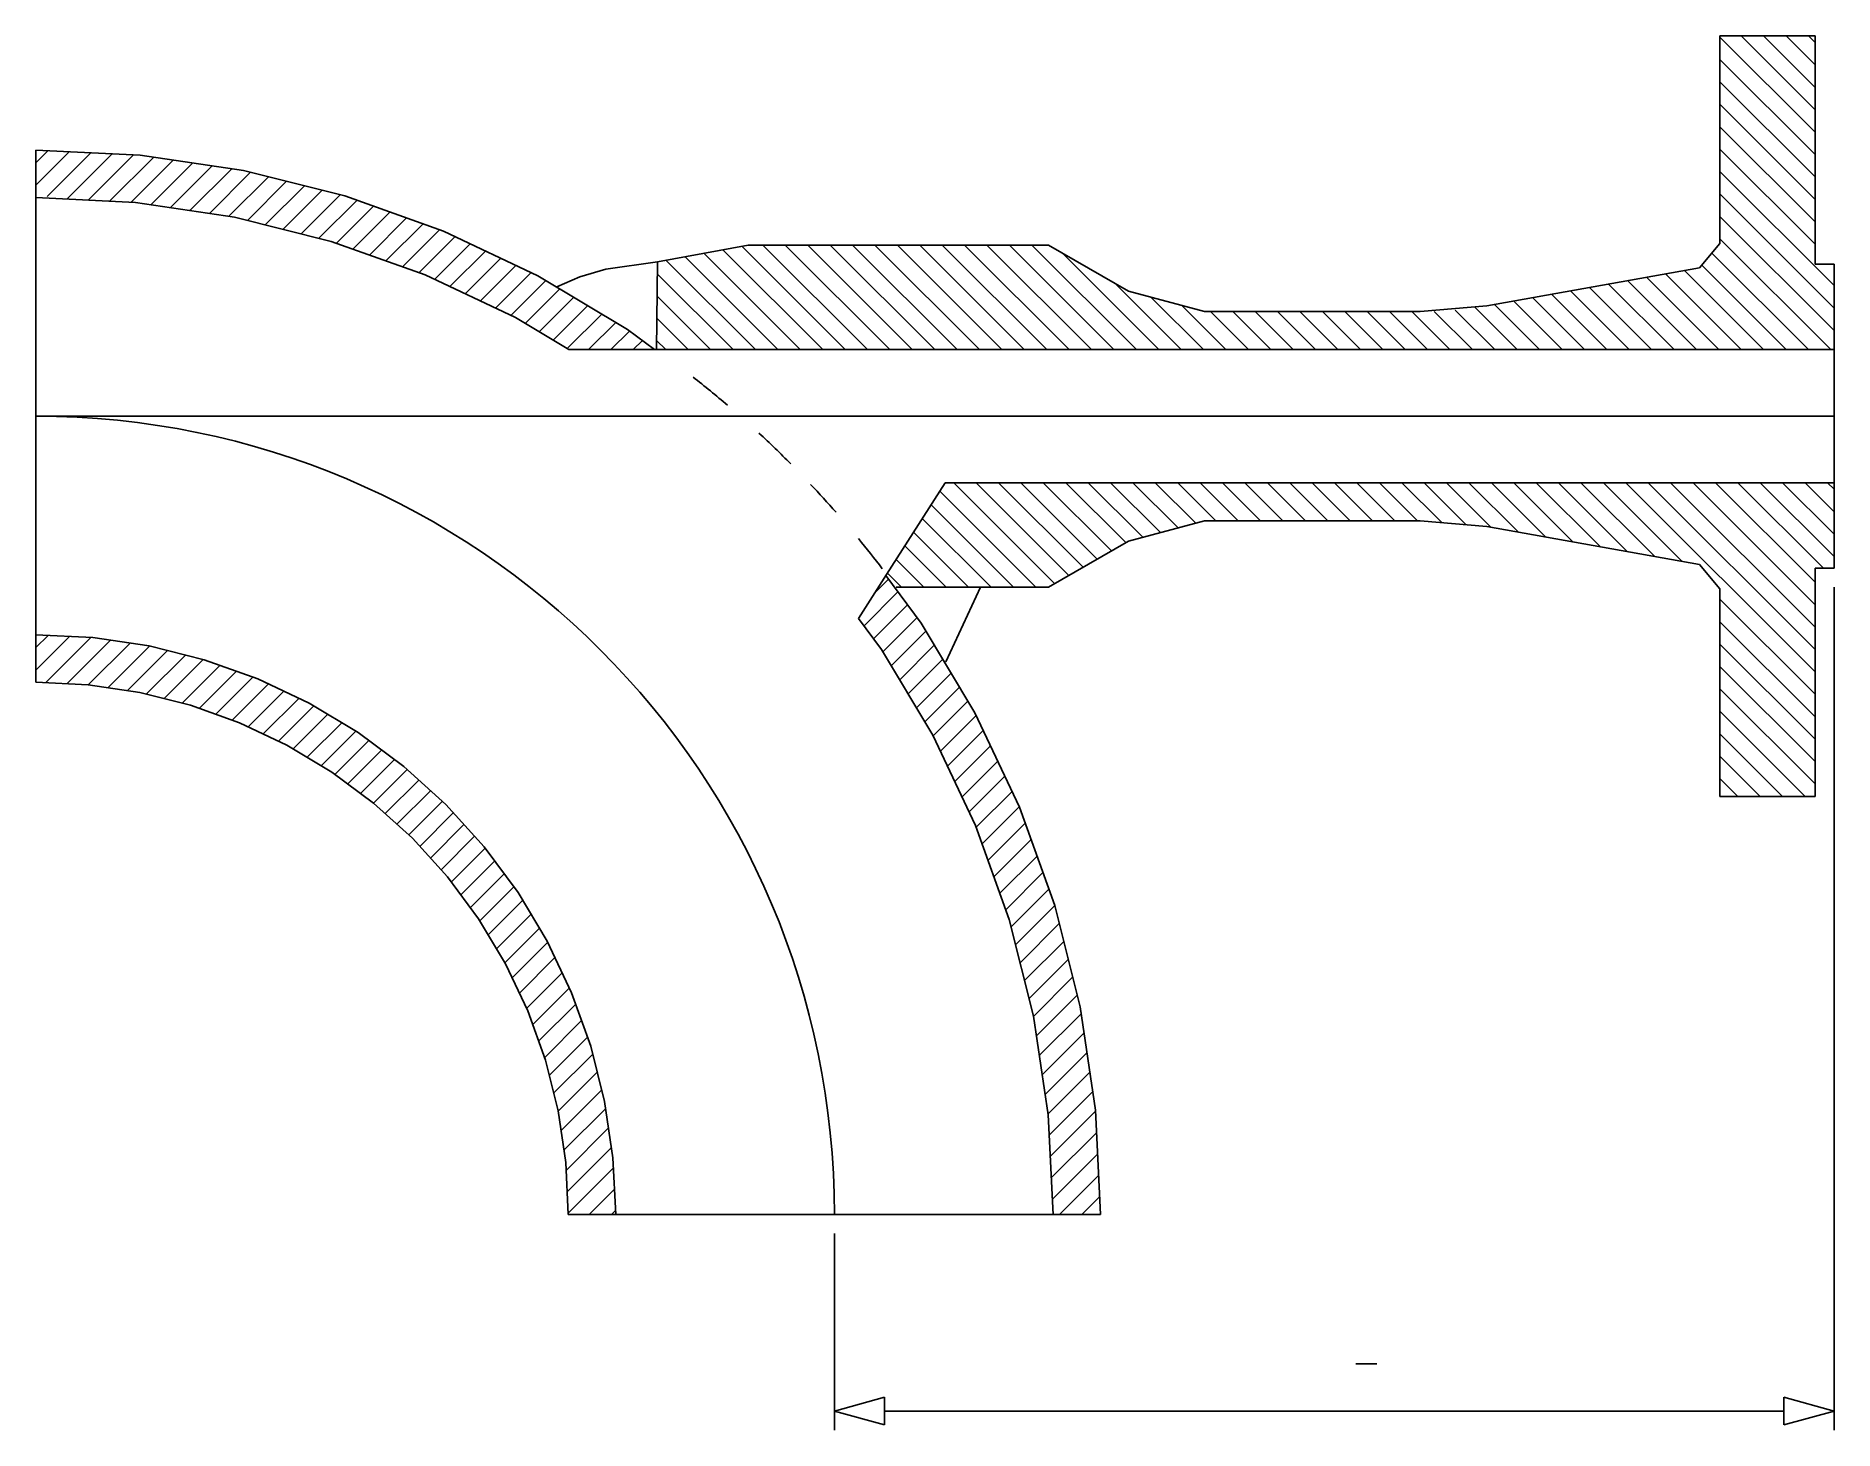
# Model space of a CAD drawing. Extents: x 472 to 1323, y 287 to 947.
import ezdxf

# ---------------------------------------------------------------- set-up
doc = ezdxf.new("R2010")
doc.units = 0
doc.header["$MEASUREMENT"] = 0
doc.layers.get('0').update_dxf_attribs({"linetype": 'CONTINUOUS'})
doc.layers.add('-1', color=7, linetype='CONTINUOUS')
doc.layers.add('1', color=7, linetype='CONTINUOUS')

msp = doc.modelspace()

# ---------------------------------------------------------------- linework, layer by layer
at = {"layer": '-1', "color": 5, "linetype": 'Continuous'}
msp.add_line((1097.07, 318.2), (1107.07, 318.2), dxfattribs=at)
at = {"layer": '-1', "color": 3, "linetype": 'Continuous'}
for p, q in [((1323.48, 295.92), (1299.77, 302.48)), ((1299.77, 302.48), (1299.77, 289.37)), ((873.93, 295.92), (1299.77, 295.92)), ((1323.48, 295.92), (1299.77, 289.37))]:
    msp.add_line(p, q, dxfattribs=at)
at = {"color": 7, "linetype": 'Continuous'}
for p, q in [((1269.48, 946.92), (1269.48, 848.71)), ((1314.48, 946.92), (1269.48, 946.92)), ((1314.48, 946.92), (1314.48, 838.92)), ((472.22, 640.92), (472.22, 892.92)), ((521.62, 890.49), (472.22, 892.92)), ((570.54, 883.23), (521.62, 890.49)), ((618.52, 871.22), (570.54, 883.23)), ((519.41, 868.1), (472.22, 870.42)), ((665.09, 854.55), (618.52, 871.22)), ((566.15, 861.17), (519.41, 868.1)), ((611.99, 849.68), (566.15, 861.17)), ((709.8, 833.41), (665.09, 854.55)), ((656.48, 833.77), (611.99, 849.68)), ((766.43, 840.05), (809.38, 847.92)), ((951.56, 847.92), (809.38, 847.92)), ((989.41, 826.06), (951.56, 847.92)), ((1269.48, 848.71), (1259.84, 837.2)), ((766.03, 798.42), (766.43, 840.05)), ((1259.84, 837.2), (1159.18, 819.22)), ((1323.48, 838.92), (1314.48, 838.92)), ((1323.48, 838.92), (1323.48, 694.92)), ((699.2, 813.56), (656.48, 833.77)), ((752.23, 807.98), (709.8, 833.41)), ((989.41, 826.06), (1025.41, 816.42)), ((724.46, 798.42), (699.2, 813.56)), ((1127.53, 816.42), (1025.41, 816.42)), ((765.12, 798.42), (752.23, 807.98)), ((766.03, 798.42), (724.46, 798.42)), ((1323.48, 798.42), (766.03, 798.42)), ((902.65, 735.42), (874.94, 691.96)), ((1323.48, 735.42), (902.65, 735.42)), ((989.41, 707.77), (1025.41, 717.42)), ((1127.53, 717.42), (1025.41, 717.42)), ((1127.53, 717.42), (1025.41, 717.42)), ((989.41, 707.77), (951.56, 685.92)), ((1259.84, 696.64), (1159.18, 714.61)), ((861.66, 671.14), (874.94, 691.96)), ((891.28, 668.92), (874.59, 691.42)), ((1269.48, 685.12), (1259.84, 696.64)), ((1314.48, 694.92), (1314.48, 586.92)), ((1323.48, 694.92), (1314.48, 694.92)), ((951.56, 685.92), (879.41, 685.92)), ((1269.48, 685.12), (1269.48, 586.92)), ((872.57, 656.42), (861.66, 671.14)), ((916.71, 626.5), (891.28, 668.92)), ((499.12, 662.1), (472.22, 663.42)), ((525.77, 658.14), (499.12, 662.1)), ((551.9, 651.6), (525.77, 658.14)), ((896.86, 615.89), (872.57, 656.42)), ((577.27, 642.52), (551.9, 651.6)), ((496.92, 639.7), (472.22, 640.92)), ((521.38, 636.08), (496.92, 639.7)), ((601.62, 631), (577.27, 642.52)), ((545.37, 630.07), (521.38, 636.08)), ((568.65, 621.73), (545.37, 630.07)), ((624.72, 617.16), (601.62, 631)), ((591.01, 611.16), (568.65, 621.73)), ((937.85, 581.79), (916.71, 626.5)), ((646.36, 601.11), (624.72, 617.16)), ((917.07, 573.18), (896.86, 615.89)), ((612.22, 598.45), (591.01, 611.16)), ((632.09, 583.72), (612.22, 598.45)), ((666.32, 583.02), (646.36, 601.11)), ((650.41, 567.11), (632.09, 583.72)), ((684.41, 563.06), (666.32, 583.02)), ((954.52, 535.22), (937.85, 581.79)), ((1314.48, 586.92), (1269.48, 586.92)), ((932.99, 528.69), (917.07, 573.18)), ((667.02, 548.78), (650.41, 567.11)), ((700.46, 541.42), (684.41, 563.06)), ((681.75, 528.92), (667.02, 548.78)), ((714.31, 518.32), (700.46, 541.42)), ((694.46, 507.71), (681.75, 528.92)), ((944.47, 482.85), (932.99, 528.69)), ((966.53, 487.24), (954.52, 535.22)), ((725.82, 493.96), (714.31, 518.32)), ((705.04, 485.35), (694.46, 507.71)), ((734.9, 468.6), (725.82, 493.96)), ((713.37, 462.07), (705.04, 485.35)), ((973.79, 438.32), (966.53, 487.24)), ((951.4, 436.11), (944.47, 482.85)), ((741.44, 442.47), (734.9, 468.6)), ((719.38, 438.08), (713.37, 462.07)), ((723.01, 413.62), (719.38, 438.08)), ((745.4, 415.82), (741.44, 442.47)), ((953.72, 388.92), (951.4, 436.11)), ((976.22, 388.92), (973.79, 438.32)), ((724.22, 388.92), (723.01, 413.62)), ((746.72, 388.92), (745.4, 415.82)), ((724.22, 388.92), (976.22, 388.92))]:
    msp.add_line(p, q, dxfattribs=at)
at = {"color": 0, "linetype": 'Continuous'}
for p, q in [((1127.53, 816.42), (1159.18, 819.22)), ((1127.53, 717.42), (1159.18, 714.61))]:
    msp.add_line(p, q, dxfattribs=at)
at = {"color": 4, "linetype": 'Continuous'}
for p, q in [((472.22, 766.92), (1323.48, 766.92)), ((919.46, 685.92), (902.92, 650.67))]:
    msp.add_line(p, q, dxfattribs=at)
for radius, start, end in [(504, 49.48993, 51.88489), (378, 0, 90), (504, 44.84164, 47.22167), (504, 41.27456, 43.31089), (504, 37.34712, 39.41612)]:
    msp.add_arc((472.22, 388.92), radius, start, end, dxfattribs=at)
at = {"layer": '1', "color": 4, "linetype": 'Continuous'}
for p, q in [((1314.48, 901.37), (1269.48, 946.37)), ((1314.48, 911.97), (1279.54, 946.92)), ((1314.48, 922.58), (1290.14, 946.92)), ((1314.48, 933.19), (1300.75, 946.92)), ((1314.48, 943.79), (1311.36, 946.92)), ((1314.48, 890.76), (1269.48, 935.76)), ((1314.48, 880.16), (1269.48, 925.16)), ((1314.48, 869.55), (1269.48, 914.55)), ((1314.48, 858.94), (1269.48, 903.94)), ((472.22, 886.84), (478.01, 892.63)), ((472.22, 876.23), (488.12, 892.14)), ((477.52, 870.93), (498.23, 891.64)), ((486.89, 869.7), (508.34, 891.14)), ((497, 869.2), (518.45, 890.65)), ((507.11, 868.7), (527.96, 889.55)), ((517.22, 868.21), (537.2, 888.18)), ((526.65, 867.03), (546.43, 886.81)), ((535.89, 865.66), (555.67, 885.44)), ((1314.48, 848.34), (1269.48, 893.34)), ((545.12, 864.29), (564.91, 884.07)), ((554.36, 862.92), (573.85, 882.41)), ((563.6, 861.54), (582.33, 880.28)), ((572.29, 859.63), (590.81, 878.16)), ((1323.48, 828.73), (1269.48, 882.73)), ((580.77, 857.5), (599.3, 876.03)), ((589.25, 855.38), (607.78, 873.91)), ((597.73, 853.26), (616.26, 871.78)), ((606.21, 851.13), (624.25, 869.17)), ((1323.48, 818.12), (1269.48, 872.12)), ((614.48, 848.79), (632.06, 866.37)), ((622.29, 846), (639.87, 863.58)), ((630.11, 843.2), (647.68, 860.78)), ((1323.48, 807.52), (1269.48, 861.52)), ((637.92, 840.41), (655.5, 857.99)), ((645.73, 837.61), (663.31, 855.19)), ((653.54, 834.82), (670.65, 851.92)), ((660.97, 831.64), (677.85, 848.52)), ((668.17, 828.24), (685.05, 845.11)), ((834.07, 798.42), (788.41, 844.08)), ((844.67, 798.42), (797.37, 845.72)), ((855.28, 798.42), (806.34, 847.36)), ((865.89, 798.42), (816.39, 847.92)), ((876.49, 798.42), (826.99, 847.92)), ((887.1, 798.42), (837.6, 847.92)), ((897.71, 798.42), (848.21, 847.92)), ((908.31, 798.42), (858.81, 847.92)), ((918.92, 798.42), (869.42, 847.92)), ((929.53, 798.42), (880.03, 847.92)), ((940.13, 798.42), (890.63, 847.92)), ((950.74, 798.42), (901.24, 847.92)), ((961.35, 798.42), (911.85, 847.92)), ((971.95, 798.42), (922.45, 847.92)), ((982.56, 798.42), (933.06, 847.92)), ((993.17, 798.42), (943.67, 847.92)), ((1003.77, 798.42), (957.98, 844.21)), ((1311.36, 798.42), (1265.65, 844.14)), ((1321.97, 798.42), (1269.48, 850.91)), ((675.37, 824.83), (692.25, 841.71)), ((682.57, 821.42), (699.45, 838.3)), ((689.77, 818.02), (706.65, 834.9)), ((742.03, 836.59), (729.64, 832.92)), ((766.43, 840.05), (742.03, 836.59)), ((802.25, 798.42), (766.38, 834.29)), ((812.85, 798.42), (770.48, 840.79)), ((823.46, 798.42), (779.44, 842.44)), ((1279.54, 798.42), (1243.65, 834.31)), ((1290.15, 798.42), (1252.65, 835.91)), ((1300.76, 798.42), (1260.81, 838.36)), ((696.98, 814.61), (713.53, 831.17)), ((703.78, 810.81), (720.16, 827.19)), ((729.64, 832.92), (718.83, 828.2)), ((1014.38, 798.42), (983.08, 829.72)), ((1226.51, 798.42), (1198.66, 826.27)), ((1237.12, 798.42), (1207.66, 827.88)), ((1247.72, 798.42), (1216.66, 829.48)), ((1258.33, 798.42), (1225.66, 831.09)), ((1268.94, 798.42), (1234.66, 832.7)), ((710.41, 806.84), (726.8, 823.22)), ((717.05, 802.86), (733.43, 819.25)), ((791.64, 798.42), (766.28, 823.78)), ((1024.99, 798.42), (1000.24, 823.16)), ((1035.59, 798.42), (1014.73, 819.28)), ((1173.48, 798.42), (1153.58, 818.31)), ((1184.08, 798.42), (1162.66, 819.84)), ((1194.69, 798.42), (1171.66, 821.45)), ((1205.3, 798.42), (1180.66, 823.06)), ((1215.9, 798.42), (1189.66, 824.66)), ((723.68, 798.89), (740.06, 815.27)), ((733.81, 798.42), (746.69, 811.3)), ((781.03, 798.42), (766.17, 813.28)), ((1046.2, 798.42), (1028.2, 816.42)), ((1056.8, 798.42), (1038.8, 816.42)), ((1067.41, 798.42), (1049.41, 816.42)), ((1078.02, 798.42), (1060.02, 816.42)), ((1088.62, 798.42), (1070.62, 816.42)), ((1099.23, 798.42), (1081.23, 816.42)), ((1109.84, 798.42), (1091.84, 816.42)), ((1120.44, 798.42), (1102.44, 816.42)), ((1131.05, 798.42), (1113.05, 816.42)), ((1141.66, 798.42), (1123.66, 816.42)), ((1152.26, 798.42), (1134.14, 816.54)), ((1162.87, 798.42), (1144.11, 817.18)), ((744.42, 798.42), (753.23, 807.23)), ((755.03, 798.42), (759.32, 802.71)), ((770.43, 798.42), (766.07, 802.77)), ((954.5, 687.62), (906.7, 735.42)), ((961.22, 691.5), (917.3, 735.42)), ((967.95, 695.38), (927.91, 735.42)), ((974.67, 699.26), (938.52, 735.42)), ((981.4, 703.15), (949.12, 735.42)), ((988.12, 707.03), (959.73, 735.42)), ((996.17, 709.58), (970.34, 735.42)), ((1004.54, 711.82), (980.94, 735.42)), ((1012.9, 714.07), (991.55, 735.42)), ((1021.27, 716.31), (1002.16, 735.42)), ((1030.76, 717.42), (1012.76, 735.42)), ((1041.37, 717.42), (1023.37, 735.42)), ((1051.98, 717.42), (1033.98, 735.42)), ((1062.58, 717.42), (1044.58, 735.42)), ((1073.19, 717.42), (1055.19, 735.42)), ((1083.8, 717.42), (1065.8, 735.42)), ((1094.4, 717.42), (1076.4, 735.42)), ((1105.01, 717.42), (1087.01, 735.42)), ((1115.62, 717.42), (1097.62, 735.42)), ((1126.22, 717.42), (1108.22, 735.42)), ((1137.73, 716.51), (1118.83, 735.42)), ((1149.37, 715.48), (1129.44, 735.42)), ((1161.21, 714.25), (1140.04, 735.42)), ((1174.12, 711.95), (1150.65, 735.42)), ((1187.03, 709.64), (1161.26, 735.42)), ((1199.95, 707.33), (1171.86, 735.42)), ((1212.86, 705.03), (1182.47, 735.42)), ((1225.77, 702.72), (1193.08, 735.42)), ((1238.68, 700.42), (1203.68, 735.42)), ((1251.6, 698.11), (1214.29, 735.42)), ((1314.48, 645.84), (1224.9, 735.42)), ((1314.48, 656.44), (1235.5, 735.42)), ((1314.48, 667.05), (1246.11, 735.42)), ((1314.48, 677.66), (1256.72, 735.42)), ((1314.48, 688.26), (1267.32, 735.42)), ((1318.43, 694.92), (1277.93, 735.42)), ((1323.48, 700.47), (1288.54, 735.42)), ((1323.48, 711.08), (1299.14, 735.42)), ((1323.48, 721.69), (1309.75, 735.42)), ((1323.48, 732.29), (1320.36, 735.42)), ((934.99, 685.92), (895.97, 724.94)), ((945.59, 685.92), (900.1, 731.41)), ((924.38, 685.92), (891.84, 718.46)), ((913.77, 685.92), (887.71, 711.98)), ((892.56, 685.92), (879.45, 699.03)), ((903.17, 685.92), (883.58, 705.51)), ((869.63, 683.64), (875.79, 689.8)), ((881.95, 685.92), (875.32, 692.55)), ((864.25, 667.65), (880.31, 683.71)), ((868.76, 661.56), (884.83, 677.62)), ((1314.48, 635.23), (1269.48, 680.23)), ((873.19, 655.38), (889.34, 671.53)), ((877.17, 648.75), (893.55, 665.13)), ((1314.48, 624.62), (1269.48, 669.62)), ((472.22, 657.34), (478.01, 663.13)), ((472.22, 646.73), (488.12, 662.64)), ((476.78, 640.69), (498.23, 662.14)), ((486.89, 640.2), (507.54, 660.85)), ((497, 639.69), (516.78, 659.48)), ((506.23, 638.32), (526, 658.09)), ((515.47, 636.95), (534.48, 655.96)), ((881.14, 642.12), (897.53, 658.5)), ((1314.48, 614.02), (1269.48, 659.02)), ((524.43, 635.31), (542.96, 653.84)), ((532.92, 633.19), (551.44, 651.71)), ((541.4, 631.06), (559.29, 648.95)), ((885.12, 635.49), (901.5, 651.87)), ((1314.48, 603.41), (1269.48, 648.41)), ((549.52, 628.58), (567.1, 646.16)), ((557.34, 625.78), (574.91, 643.36)), ((565.15, 622.99), (582.3, 640.14)), ((889.09, 628.86), (905.48, 645.24)), ((893.07, 622.23), (909.45, 638.61)), ((572.62, 619.86), (589.5, 636.74)), ((579.82, 616.45), (596.7, 633.33)), ((897.02, 615.57), (913.43, 631.98)), ((1314.48, 592.8), (1269.48, 637.8)), ((587.02, 613.05), (603.72, 629.74)), ((593.97, 609.39), (610.35, 625.77)), ((600.6, 605.41), (616.98, 621.79)), ((900.42, 608.37), (917.3, 625.24)), ((1309.76, 586.92), (1269.48, 627.2)), ((607.23, 601.44), (623.62, 617.82)), ((613.73, 597.33), (629.8, 613.39)), ((903.83, 601.17), (920.71, 618.04)), ((1299.15, 586.92), (1269.48, 616.59)), ((619.82, 592.81), (635.89, 608.88)), ((907.24, 593.97), (924.11, 610.84)), ((1288.54, 586.92), (1269.48, 605.98)), ((625.91, 588.29), (641.98, 604.36)), ((632, 583.78), (647.92, 599.7)), ((910.64, 586.76), (927.52, 603.64)), ((914.05, 579.56), (930.92, 596.44)), ((637.57, 578.74), (653.48, 594.65)), ((643.14, 573.7), (659.05, 589.61)), ((917.38, 572.29), (934.33, 589.24)), ((1277.94, 586.92), (1269.48, 595.38)), ((648.7, 568.66), (664.61, 584.57)), ((653.9, 563.25), (669.81, 579.16)), ((920.18, 564.48), (937.74, 582.04)), ((658.95, 557.69), (674.86, 573.6)), ((922.97, 556.67), (940.55, 574.25)), ((663.99, 552.13), (679.9, 568.04)), ((668.82, 546.35), (684.89, 562.42)), ((925.77, 548.86), (943.35, 566.44)), ((673.34, 540.26), (689.4, 556.33)), ((928.56, 541.05), (946.14, 558.63)), ((677.85, 534.17), (693.92, 550.24)), ((931.36, 533.24), (948.94, 550.81)), ((682.3, 528.01), (698.44, 544.15)), ((686.27, 521.38), (702.65, 537.76)), ((933.87, 525.14), (951.73, 543)), ((690.25, 514.74), (706.63, 531.13)), ((936, 516.66), (954.52, 535.19)), ((694.22, 508.11), (710.6, 524.49)), ((938.12, 508.18), (956.65, 526.71)), ((697.66, 500.95), (714.54, 517.82)), ((940.25, 499.7), (958.77, 518.22)), ((701.07, 493.74), (717.94, 510.62)), ((704.47, 486.54), (721.35, 503.42)), ((942.37, 491.22), (960.9, 509.74)), ((707.37, 478.83), (724.76, 496.22)), ((944.49, 482.72), (963.02, 501.26)), ((710.16, 471.02), (727.74, 488.6)), ((945.86, 473.49), (965.15, 492.78)), ((712.96, 463.21), (730.54, 480.79)), ((947.23, 464.25), (967.01, 484.03)), ((715.18, 454.83), (733.33, 472.98)), ((948.6, 455.01), (968.38, 474.8)), ((717.31, 446.34), (735.83, 464.87)), ((949.97, 445.78), (969.75, 465.56)), ((719.41, 437.84), (737.96, 456.39)), ((951.34, 436.54), (971.12, 456.32)), ((720.78, 428.61), (740.08, 447.91)), ((951.87, 426.47), (972.49, 447.09)), ((722.15, 419.37), (741.94, 439.15)), ((952.37, 416.36), (973.82, 437.81)), ((723.19, 409.8), (743.31, 429.92)), ((952.87, 406.25), (974.31, 427.7)), ((723.69, 399.69), (744.68, 420.68)), ((953.36, 396.14), (974.81, 417.59)), ((724.19, 389.58), (745.63, 411.03)), ((734.13, 388.92), (746.13, 400.92)), ((956.75, 388.92), (975.31, 407.48)), ((967.35, 388.92), (975.8, 397.37)), ((744.73, 388.92), (746.63, 390.81))]:
    msp.add_line(p, q, dxfattribs=at)
at = {"layer": '1', "color": 3, "linetype": 'Continuous'}
for p, q in [((1323.48, 286.92), (1323.48, 685.92)), ((850.22, 286.92), (850.22, 379.92)), ((850.22, 295.92), (873.93, 302.48)), ((873.93, 302.48), (873.93, 289.37)), ((873.93, 302.48), (873.93, 289.37)), ((850.22, 295.92), (873.93, 289.37))]:
    msp.add_line(p, q, dxfattribs=at)

doc.saveas('drawing.dxf')
